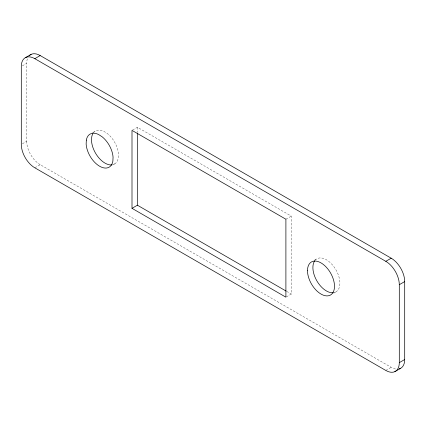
<?xml version="1.0" encoding="UTF-8"?>
<svg xmlns="http://www.w3.org/2000/svg" width="426" height="426" viewBox="0 0 426 426"><rect width="100%" height="100%" fill="white"/><g stroke="black" fill="none" stroke-linecap="round" stroke-linejoin="round"><path stroke-width="0.32" stroke-dasharray="2.13 1.6" d="M22.381 65.844L26.7 63.352A19.09 11.023 60 0 1 27.866 57.686M22.381 143.791L26.7 141.294L26.7 63.352M92.58 132.72L94.742 131.474M34.799 167.796L40.198 164.676L391.201 367.324A19.09 11.023 60 0 0 396.691 369.145M132.539 130.068L137.401 127.262L291.299 216.115L291.299 294.057L285.899 297.178M113.098 164.83L115.26 163.584M285.899 219.236L291.299 216.115M314.154 260.377L316.853 258.822M333.787 293.136L335.944 291.89M385.802 370.444L391.201 367.324M286.687 291.4L291.299 294.057M137.401 127.262L137.401 132.55M40.198 164.676A19.09 11.023 60 0 1 26.7 141.294M93.491 132.736A19.09 11.023 60 0 1 103.949 131.384L107.469 133.631A19.09 11.023 60 0 1 118.46 154.084L118.274 158.041A19.09 11.023 60 0 1 112.64 164.793M315.075 260.329A19.09 11.023 60 0 1 336.194 270.276A19.09 11.023 60 0 1 333.148 292.753"/><path stroke-width="0.64" d="M25.768 57.462L31.167 54.347M404.7 359.528L399.3 362.648A19.09 11.023 60 0 1 385.802 370.444L34.799 167.796A19.09 11.023 60 0 1 21.3 144.414L21.3 66.472A19.09 11.023 60 0 1 34.799 58.676L40.198 55.556L391.201 258.204A19.09 11.023 60 0 1 404.7 281.586L404.7 359.528A19.09 11.023 60 0 1 399.135 368.927M132.001 208.325L285.899 297.178L285.899 219.236L132.001 130.383L132.001 208.325L137.401 205.204L286.112 291.065M34.799 58.676L385.802 261.324L391.201 258.204M399.3 362.648L399.3 284.706L404.7 281.586M394.833 371.653L400.232 368.538M137.401 133.21L137.401 205.204M112.049 164.894A19.09 11.023 60 0 1 91.542 140.974L91.728 137.018A19.09 11.023 60 0 1 92.82 133.775M385.802 261.324A19.09 11.023 60 0 1 399.3 284.706M29.277 55.678A19.09 11.023 60 0 1 40.198 55.556M333.148 292.753A19.09 11.023 60 0 1 316.853 280.867A19.09 11.023 60 0 1 314.707 260.808M86.329 140.133L86.143 144.089A19.09 11.023 60 0 0 98.885 165.799A19.09 11.023 60 0 0 112.874 161.161L113.06 157.205A19.09 11.023 60 0 0 102.07 136.746L98.55 134.499A19.09 11.023 60 0 0 86.329 140.133M307.497 270.675A19.09 11.023 60 0 0 327.748 295.868A19.09 11.023 60 0 0 327.748 268.87A19.09 11.023 60 0 0 307.497 270.675"/></g></svg>
